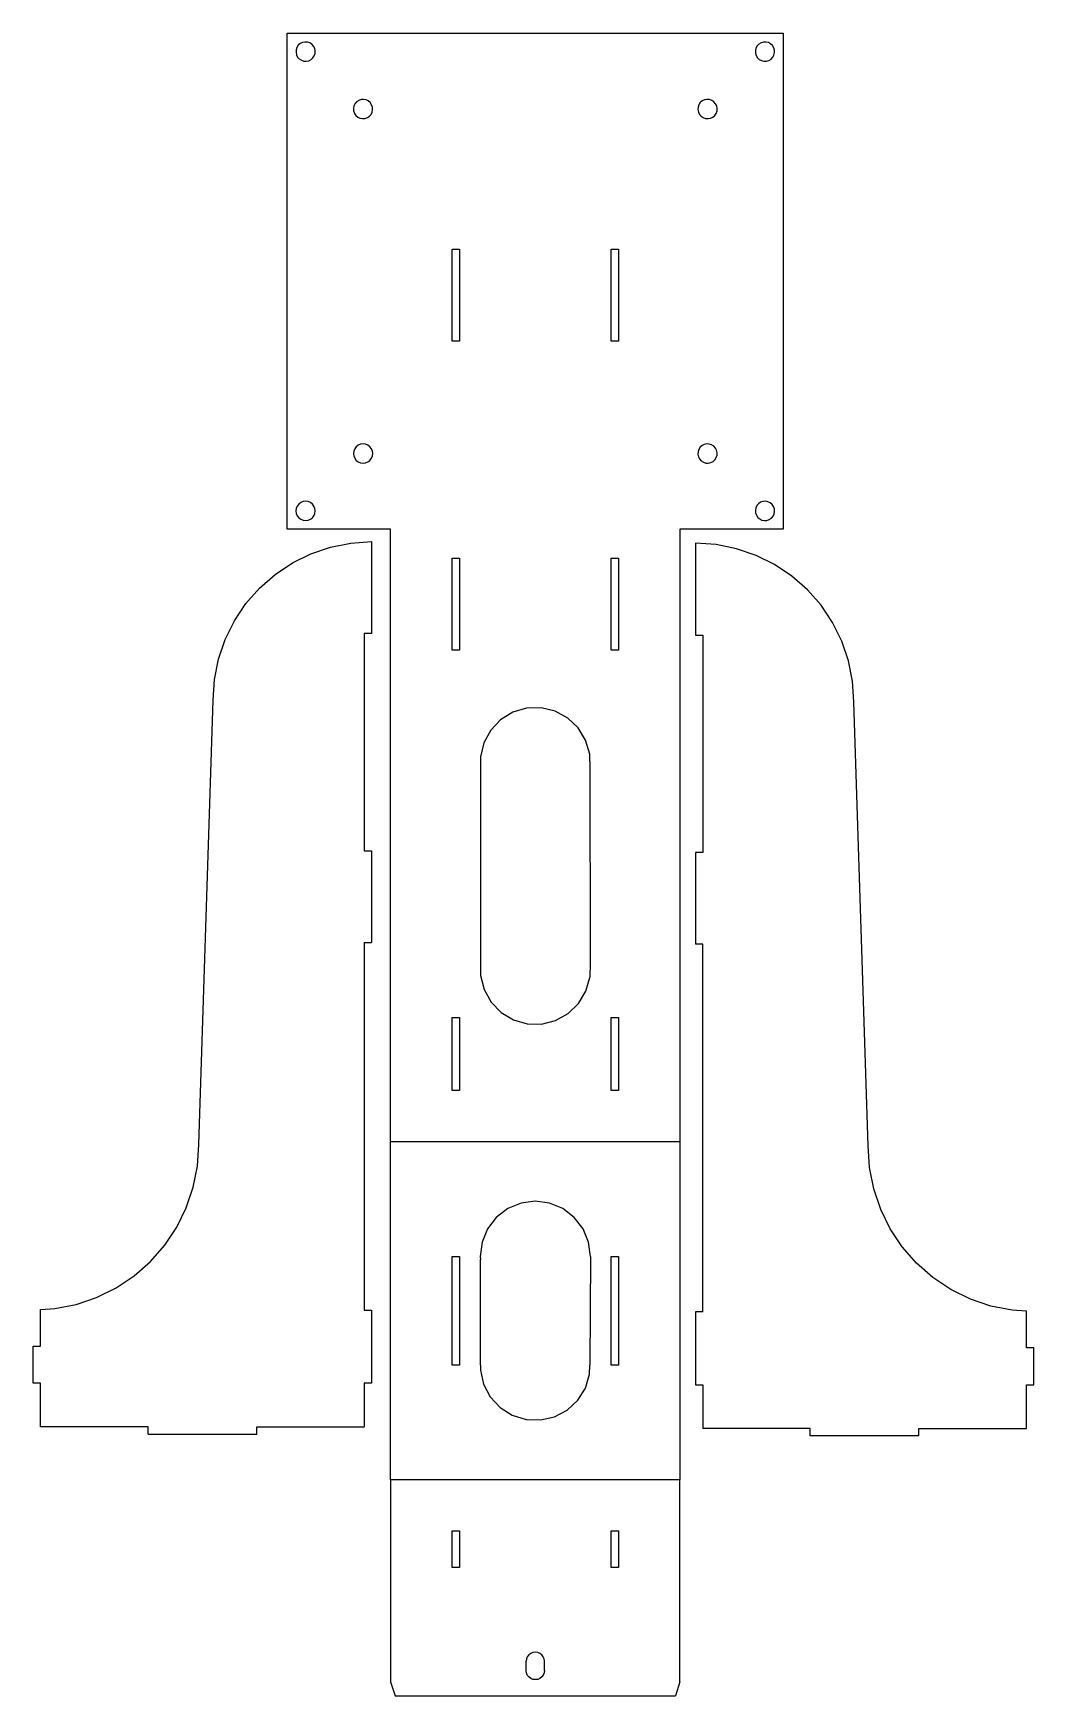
# Model space of a CAD drawing. Extents: x 3 to 247, y -202 to 203.
import ezdxf

# ---------------------------------------------------------------- set-up
doc = ezdxf.new("R2010")
doc.units = 0
doc.layers.get('0').update_dxf_attribs({"linetype": 'CONTINUOUS'})

msp = doc.modelspace()

# ---------------------------------------------------------------- linework, layer by layer
for p, q in [((64.86, 202.89), (185.58, 202.89)), ((64.86, 82.17), (64.86, 202.89)), ((185.58, 202.89), (185.58, 82.17)), ((67.02, 198.87), (66.99, 198.26)), ((67.22, 199.45), (67.02, 198.87)), ((67.55, 199.96), (67.22, 199.45)), ((68.01, 200.37), (67.55, 199.96)), ((68.56, 200.64), (68.01, 200.37)), ((69.16, 200.76), (68.56, 200.64)), ((69.77, 200.73), (69.16, 200.76)), ((70.35, 200.53), (69.77, 200.73)), ((70.86, 200.2), (70.35, 200.53)), ((71.27, 199.74), (70.86, 200.2)), ((71.55, 199.19), (71.27, 199.74)), ((71.67, 198.59), (71.55, 199.19)), ((71.63, 197.98), (71.67, 198.59)), ((178.92, 199.26), (178.78, 198.67)), ((178.78, 198.67), (178.79, 198.06)), ((179.21, 199.8), (178.92, 199.26)), ((179.63, 200.25), (179.21, 199.8)), ((180.16, 200.57), (179.63, 200.25)), ((180.74, 200.74), (180.16, 200.57)), ((181.36, 200.76), (180.74, 200.74)), ((181.95, 200.62), (181.36, 200.76)), ((182.49, 200.32), (181.95, 200.62)), ((182.94, 199.9), (182.49, 200.32)), ((183.26, 199.38), (182.94, 199.9)), ((183.43, 198.79), (183.26, 199.38)), ((183.45, 198.18), (183.43, 198.79)), ((66.99, 198.26), (67.11, 197.66)), ((67.11, 197.66), (67.38, 197.11)), ((67.38, 197.11), (67.79, 196.65)), ((67.79, 196.65), (68.3, 196.31)), ((68.3, 196.31), (68.88, 196.12)), ((68.88, 196.12), (69.5, 196.08)), ((69.5, 196.08), (70.1, 196.21)), ((70.1, 196.21), (70.64, 196.48)), ((70.64, 196.48), (71.1, 196.89)), ((71.1, 196.89), (71.44, 197.4)), ((71.44, 197.4), (71.63, 197.98)), ((178.79, 198.06), (178.97, 197.47)), ((178.97, 197.47), (179.29, 196.95)), ((179.29, 196.95), (179.73, 196.52)), ((179.73, 196.52), (180.27, 196.23)), ((180.27, 196.23), (180.87, 196.09)), ((180.87, 196.09), (181.48, 196.1)), ((181.48, 196.1), (182.07, 196.28)), ((182.07, 196.28), (182.59, 196.6)), ((182.59, 196.6), (183.01, 197.04)), ((183.01, 197.04), (183.3, 197.58)), ((183.3, 197.58), (183.45, 198.18)), ((81.74, 186.2), (81.34, 185.74)), ((82.25, 186.55), (81.74, 186.2)), ((82.83, 186.75), (82.25, 186.55)), ((83.44, 186.79), (82.83, 186.75)), ((84.04, 186.68), (83.44, 186.79)), ((84.59, 186.41), (84.04, 186.68)), ((85.06, 186.01), (84.59, 186.41)), ((165.84, 186.41), (165.38, 186.01)), ((166.39, 186.68), (165.84, 186.41)), ((167, 186.79), (166.39, 186.68)), ((167.61, 186.75), (167, 186.79)), ((168.19, 186.55), (167.61, 186.75)), ((168.69, 186.21), (168.19, 186.55)), ((169.1, 185.75), (168.69, 186.21)), ((81.07, 185.19), (80.96, 184.59)), ((80.96, 184.59), (81, 183.98)), ((81, 183.98), (81.2, 183.4)), ((81.34, 185.74), (81.07, 185.19)), ((81.2, 183.4), (81.55, 182.89)), ((81.55, 182.89), (82.01, 182.49)), ((82.01, 182.49), (82.56, 182.22)), ((82.56, 182.22), (83.16, 182.11)), ((83.16, 182.11), (83.77, 182.15)), ((83.77, 182.15), (84.35, 182.35)), ((84.35, 182.35), (84.86, 182.7)), ((84.86, 182.7), (85.26, 183.16)), ((85.4, 185.5), (85.06, 186.01)), ((85.26, 183.16), (85.53, 183.71)), ((85.6, 184.92), (85.4, 185.5)), ((85.53, 183.71), (85.64, 184.31)), ((85.64, 184.31), (85.6, 184.92)), ((164.84, 184.92), (164.8, 184.31)), ((164.8, 184.31), (164.91, 183.71)), ((165.04, 185.5), (164.84, 184.92)), ((164.91, 183.71), (165.18, 183.16)), ((165.38, 186.01), (165.04, 185.5)), ((165.18, 183.16), (165.58, 182.69)), ((165.58, 182.69), (166.09, 182.35)), ((166.09, 182.35), (166.67, 182.15)), ((166.67, 182.15), (167.28, 182.11)), ((167.28, 182.11), (167.88, 182.22)), ((167.88, 182.22), (168.43, 182.49)), ((168.43, 182.49), (168.9, 182.89)), ((168.9, 182.89), (169.24, 183.4)), ((169.37, 185.19), (169.1, 185.75)), ((169.24, 183.4), (169.44, 183.98)), ((169.48, 184.59), (169.37, 185.19)), ((169.44, 183.98), (169.48, 184.59)), ((104.99, 150.35), (106.78, 150.35)), ((104.99, 127.99), (104.99, 150.35)), ((106.78, 150.35), (106.78, 127.99)), ((143.66, 127.99), (143.66, 150.35)), ((143.66, 150.35), (145.45, 150.35)), ((145.45, 150.35), (145.45, 127.99)), ((106.78, 127.99), (104.99, 127.99)), ((145.45, 127.99), (143.66, 127.99)), ((81.03, 101.22), (80.95, 100.61)), ((81.27, 101.79), (81.03, 101.22)), ((81.64, 102.27), (81.27, 101.79)), ((82.13, 102.65), (81.64, 102.27)), ((82.69, 102.88), (82.13, 102.65)), ((83.3, 102.96), (82.69, 102.88)), ((83.91, 102.88), (83.3, 102.96)), ((84.47, 102.65), (83.91, 102.88)), ((84.96, 102.27), (84.47, 102.65)), ((85.33, 101.79), (84.96, 102.27)), ((85.57, 101.22), (85.33, 101.79)), ((85.65, 100.61), (85.57, 101.22)), ((165.02, 101.62), (164.83, 101.03)), ((165.35, 102.13), (165.02, 101.62)), ((165.8, 102.54), (165.35, 102.13)), ((166.35, 102.82), (165.8, 102.54)), ((166.95, 102.95), (166.35, 102.82)), ((167.56, 102.92), (166.95, 102.95)), ((168.14, 102.73), (167.56, 102.92)), ((168.66, 102.4), (168.14, 102.73)), ((169.07, 101.95), (168.66, 102.4)), ((169.35, 101.4), (169.07, 101.95)), ((169.48, 100.8), (169.35, 101.4)), ((80.95, 100.61), (81.03, 100.01)), ((81.03, 100.01), (81.27, 99.44)), ((81.27, 99.44), (81.64, 98.95)), ((81.64, 98.95), (82.13, 98.58)), ((82.13, 98.58), (82.69, 98.35)), ((82.69, 98.35), (83.3, 98.27)), ((83.3, 98.27), (83.91, 98.35)), ((83.91, 98.35), (84.47, 98.58)), ((84.47, 98.58), (84.96, 98.95)), ((84.96, 98.95), (85.33, 99.44)), ((85.33, 99.44), (85.57, 100.01)), ((85.57, 100.01), (85.65, 100.61)), ((164.83, 101.03), (164.8, 100.42)), ((164.8, 100.42), (164.93, 99.82)), ((164.93, 99.82), (165.21, 99.28)), ((165.21, 99.28), (165.62, 98.82)), ((165.62, 98.82), (166.13, 98.49)), ((166.13, 98.49), (166.72, 98.3)), ((166.72, 98.3), (167.33, 98.27)), ((167.33, 98.27), (167.93, 98.4)), ((167.93, 98.4), (168.47, 98.68)), ((168.47, 98.68), (168.93, 99.09)), ((168.93, 99.09), (169.26, 99.61)), ((169.26, 99.61), (169.45, 100.19)), ((169.45, 100.19), (169.48, 100.8)), ((67.06, 87.25), (66.98, 86.64)), ((66.98, 86.64), (67.06, 86.03)), ((67.3, 87.81), (67.06, 87.25)), ((67.06, 86.03), (67.3, 85.47)), ((67.67, 88.3), (67.3, 87.81)), ((67.3, 85.47), (67.67, 84.98)), ((68.15, 88.67), (67.67, 88.3)), ((67.67, 84.98), (68.15, 84.61)), ((68.72, 88.91), (68.15, 88.67)), ((69.33, 88.99), (68.72, 88.91)), ((69.94, 88.91), (69.33, 88.99)), ((70.5, 88.67), (69.94, 88.91)), ((70.99, 88.3), (70.5, 88.67)), ((70.5, 84.61), (70.99, 84.98)), ((71.36, 87.81), (70.99, 88.3)), ((70.99, 84.98), (71.36, 85.47)), ((71.6, 87.25), (71.36, 87.81)), ((71.36, 85.47), (71.6, 86.03)), ((71.68, 86.64), (71.6, 87.25)), ((71.6, 86.03), (71.68, 86.64)), ((178.88, 87.37), (178.77, 86.77)), ((178.77, 86.77), (178.81, 86.16)), ((178.81, 86.16), (179.02, 85.58)), ((179.15, 87.93), (178.88, 87.37)), ((179.02, 85.58), (179.36, 85.08)), ((179.55, 88.39), (179.15, 87.93)), ((179.36, 85.08), (179.83, 84.68)), ((180.05, 88.74), (179.55, 88.39)), ((180.63, 88.94), (180.05, 88.74)), ((181.24, 88.98), (180.63, 88.94)), ((181.85, 88.87), (181.24, 88.98)), ((182.4, 88.6), (181.85, 88.87)), ((182.86, 88.2), (182.4, 88.6)), ((182.68, 84.89), (183.08, 85.35)), ((183.21, 87.7), (182.86, 88.2)), ((183.08, 85.35), (183.34, 85.91)), ((183.41, 87.12), (183.21, 87.7)), ((183.34, 85.91), (183.46, 86.51)), ((183.46, 86.51), (183.41, 87.12)), ((90.01, 82.17), (64.86, 82.17)), ((68.15, 84.61), (68.72, 84.37)), ((68.72, 84.37), (69.33, 84.29)), ((69.33, 84.29), (69.94, 84.37)), ((69.94, 84.37), (70.5, 84.61)), ((90.01, -66.84), (90.01, 82.17)), ((160.43, 82.17), (160.43, -66.84)), ((185.58, 82.17), (160.43, 82.17)), ((179.83, 84.68), (180.38, 84.41)), ((180.38, 84.41), (180.98, 84.3)), ((180.98, 84.3), (181.59, 84.34)), ((181.59, 84.34), (182.17, 84.54)), ((182.17, 84.54), (182.68, 84.89)), ((70.63, 76.23), (75.41, 77.85)), ((75.41, 77.85), (80.35, 78.83)), ((80.35, 78.83), (85.39, 79.16)), ((85.39, 79.16), (85.39, 56.8)), ((164.18, 78.76), (164.18, 56.4)), ((169.21, 78.43), (164.18, 78.76)), ((174.16, 77.45), (169.21, 78.43)), ((178.94, 75.83), (174.16, 77.45)), ((61.91, 71.19), (66.1, 73.99)), ((66.1, 73.99), (70.63, 76.23)), ((104.99, 52.77), (104.99, 75.13)), ((104.99, 75.13), (106.78, 75.13)), ((106.78, 75.13), (106.78, 52.77)), ((143.66, 75.13), (145.45, 75.13)), ((143.66, 52.77), (143.66, 75.13)), ((145.45, 75.13), (145.45, 52.77)), ((183.46, 73.59), (178.94, 75.83)), ((187.66, 70.79), (183.46, 73.59)), ((58.12, 67.86), (61.91, 71.19)), ((191.45, 67.46), (187.66, 70.79)), ((54.79, 64.07), (58.12, 67.86)), ((194.78, 63.67), (191.45, 67.46)), ((51.99, 59.88), (54.79, 64.07)), ((197.58, 59.48), (194.78, 63.67)), ((49.76, 55.35), (51.99, 59.88)), ((83.6, 56.8), (83.6, 3.94)), ((85.39, 56.8), (83.6, 56.8)), ((199.81, 54.95), (197.58, 59.48)), ((48.13, 50.57), (49.76, 55.35)), ((106.78, 52.77), (104.99, 52.77)), ((145.45, 52.77), (143.66, 52.77)), ((164.18, 56.4), (165.97, 56.4)), ((165.97, 56.4), (165.97, 3.54)), ((201.43, 50.17), (199.81, 54.95)), ((47.15, 45.63), (48.13, 50.57)), ((202.42, 45.23), (201.43, 50.17)), ((46.82, 40.59), (47.15, 45.63)), ((202.75, 40.19), (202.42, 45.23)), ((43.37, -67.52), (46.82, 40.59)), ((119.76, 37.64), (116.78, 35.81)), ((123.12, 38.63), (119.76, 37.64)), ((126.62, 38.72), (123.12, 38.63)), ((130.03, 37.9), (126.62, 38.72)), ((133.11, 36.23), (130.03, 37.9)), ((206.2, -67.92), (202.75, 40.19)), ((114.37, 33.27), (112.7, 30.19)), ((116.78, 35.81), (114.37, 33.27)), ((135.65, 33.82), (133.11, 36.23)), ((137.47, 30.84), (135.65, 33.82)), ((112.7, 30.19), (111.88, 26.79)), ((138.47, 27.48), (137.47, 30.84)), ((111.88, 26.79), (111.9, 26.05)), ((111.9, 26.05), (111.89, -26.46)), ((138.52, 25.62), (138.47, 27.48)), ((138.52, 25.62), (138.55, -23.38)), ((83.6, 3.94), (85.39, 3.94)), ((85.39, 3.94), (85.39, -18.42)), ((164.18, 3.54), (164.18, -18.82)), ((165.97, 3.54), (164.18, 3.54)), ((83.6, -18.42), (85.39, -18.42)), ((83.6, -18.42), (83.6, -107.85)), ((165.97, -18.82), (164.18, -18.82)), ((165.97, -108.25), (165.97, -18.82)), ((138.55, -23.38), (138.49, -26.88)), ((111.89, -26.46), (112.75, -29.86)), ((137.53, -30.25), (138.49, -26.88)), ((112.75, -29.86), (114.45, -32.92)), ((135.73, -33.25), (137.53, -30.25)), ((114.45, -32.92), (116.89, -35.43)), ((116.89, -35.43), (119.89, -37.23)), ((130.16, -37.39), (133.22, -35.69)), ((133.22, -35.69), (135.73, -33.25)), ((104.99, -54.43), (104.99, -36.66)), ((104.99, -36.66), (106.78, -36.66)), ((106.78, -36.66), (106.78, -54.43)), ((119.89, -37.23), (123.26, -38.19)), ((123.26, -38.19), (126.76, -38.25)), ((126.76, -38.25), (130.16, -37.39)), ((143.66, -54.43), (143.66, -36.66)), ((143.66, -36.66), (145.45, -36.66)), ((145.45, -36.66), (145.45, -54.43)), ((106.78, -54.43), (104.99, -54.43)), ((145.45, -54.43), (143.66, -54.43)), ((43.03, -72.79), (43.37, -67.52)), ((90.01, -149.18), (90.01, -66.84)), ((90.01, -66.84), (160.43, -66.84)), ((160.43, -66.84), (160.43, -149.18)), ((206.54, -73.19), (206.2, -67.92)), ((42, -77.96), (43.03, -72.79)), ((207.57, -78.36), (206.54, -73.19)), ((40.3, -82.96), (42, -77.96)), ((209.27, -83.35), (207.57, -78.36)), ((37.97, -87.69), (40.3, -82.96)), ((118.51, -83.17), (115.73, -85.3)), ((121.75, -81.83), (118.51, -83.17)), ((125.22, -81.37), (121.75, -81.83)), ((128.69, -81.83), (125.22, -81.37)), ((131.93, -83.17), (128.69, -81.83)), ((134.7, -85.3), (131.93, -83.17)), ((211.6, -88.09), (209.27, -83.35)), ((35.04, -92.07), (37.97, -87.69)), ((113.6, -88.08), (112.26, -91.31)), ((115.73, -85.3), (113.6, -88.08)), ((136.84, -88.08), (134.7, -85.3)), ((138.18, -91.31), (136.84, -88.08)), ((214.53, -92.47), (211.6, -88.09)), ((31.56, -96.04), (35.04, -92.07)), ((112.26, -91.31), (111.81, -94.79)), ((138.63, -94.79), (138.18, -91.31)), ((218.01, -96.44), (214.53, -92.47)), ((27.6, -99.51), (31.56, -96.04)), ((104.99, -121.23), (104.99, -94.79)), ((104.99, -94.79), (106.78, -94.79)), ((106.78, -94.79), (106.78, -121.23)), ((111.81, -94.79), (111.91, -95.58)), ((111.91, -121.23), (111.91, -95.58)), ((138.63, -94.79), (138.53, -121.23)), ((143.66, -121.23), (143.66, -94.79)), ((143.66, -94.79), (145.45, -94.79)), ((145.45, -94.79), (145.45, -121.23)), ((221.97, -99.91), (218.01, -96.44)), ((23.21, -102.44), (27.6, -99.51)), ((226.36, -102.84), (221.97, -99.91)), ((13.49, -106.47), (18.48, -104.78)), ((18.48, -104.78), (23.21, -102.44)), ((231.09, -105.18), (226.36, -102.84)), ((236.08, -106.87), (231.09, -105.18)), ((4.84, -107.73), (8.31, -107.5)), ((4.84, -116.67), (4.84, -107.73)), ((8.31, -107.5), (13.49, -106.47)), ((83.6, -107.85), (85.39, -107.85)), ((85.39, -107.85), (85.39, -125.62)), ((164.18, -108.25), (164.18, -126.01)), ((165.97, -108.25), (164.18, -108.25)), ((241.26, -107.9), (236.08, -106.87)), ((244.73, -108.13), (241.26, -107.9)), ((244.73, -117.07), (244.73, -108.13)), ((3.05, -116.67), (4.84, -116.67)), ((3.05, -125.62), (3.05, -116.67)), ((246.52, -117.07), (244.73, -117.07)), ((246.52, -126.01), (246.52, -117.07)), ((106.78, -121.23), (104.99, -121.23)), ((111.91, -121.23), (111.86, -122.48)), ((138.44, -123.48), (138.53, -121.23)), ((145.45, -121.23), (143.66, -121.23)), ((111.86, -122.48), (112.64, -125.9)), ((137.41, -126.83), (138.44, -123.48)), ((4.84, -125.62), (3.05, -125.62)), ((4.84, -136.24), (4.84, -125.62)), ((83.6, -125.62), (83.6, -136.24)), ((85.39, -125.62), (83.6, -125.62)), ((112.64, -125.9), (114.28, -128.99)), ((114.28, -128.99), (116.66, -131.56)), ((135.55, -129.79), (137.41, -126.83)), ((164.18, -126.01), (165.97, -126.01)), ((165.97, -126.01), (165.97, -136.64)), ((244.73, -126.01), (246.52, -126.01)), ((244.73, -136.64), (244.73, -126.01)), ((116.66, -131.56), (119.62, -133.42)), ((119.62, -133.42), (122.97, -134.46)), ((129.88, -133.81), (132.98, -132.18)), ((132.98, -132.18), (135.55, -129.79)), ((31, -136.24), (4.84, -136.24)), ((31, -138.03), (31, -136.24)), ((57.44, -138.03), (57.44, -136.24)), ((57.44, -136.24), (83.6, -136.24)), ((122.97, -134.46), (126.47, -134.59)), ((126.47, -134.59), (129.88, -133.81)), ((192.13, -136.64), (165.97, -136.64)), ((192.13, -138.43), (192.13, -136.64)), ((218.57, -136.64), (244.73, -136.64)), ((218.57, -138.43), (218.57, -136.64)), ((31, -138.03), (57.44, -138.03)), ((218.57, -138.43), (192.13, -138.43)), ((160.43, -149.18), (90.01, -149.18)), ((90.01, -149.18), (90.01, -198.36)), ((160.43, -198.36), (160.43, -149.18)), ((104.99, -161.59), (106.78, -161.59)), ((104.99, -170.54), (104.99, -161.59)), ((106.78, -161.59), (106.78, -170.54)), ((143.66, -170.54), (143.66, -161.59)), ((143.66, -161.59), (145.45, -161.59)), ((145.45, -161.59), (145.45, -170.54)), ((106.78, -170.54), (104.99, -170.54)), ((145.45, -170.54), (143.66, -170.54)), ((123.06, -192.75), (122.98, -193.33)), ((122.98, -195.57), (122.98, -193.33)), ((123.28, -192.22), (123.06, -192.75)), ((123.64, -191.75), (123.28, -192.22)), ((124.1, -191.4), (123.64, -191.75)), ((124.64, -191.17), (124.1, -191.4)), ((125.22, -191.1), (124.64, -191.17)), ((125.8, -191.17), (125.22, -191.1)), ((126.34, -191.4), (125.8, -191.17)), ((126.8, -191.75), (126.34, -191.4)), ((127.16, -192.22), (126.8, -191.75)), ((127.38, -192.75), (127.16, -192.22)), ((127.46, -193.33), (127.38, -192.75)), ((127.46, -195.57), (127.46, -193.33)), ((123.06, -196.15), (122.98, -195.57)), ((123.28, -196.69), (123.06, -196.15)), ((123.64, -197.15), (123.28, -196.69)), ((124.1, -197.51), (123.64, -197.15)), ((124.64, -197.73), (124.1, -197.51)), ((125.22, -197.8), (124.64, -197.73)), ((125.8, -197.73), (125.22, -197.8)), ((126.34, -197.51), (125.8, -197.73)), ((126.8, -197.15), (126.34, -197.51)), ((127.16, -196.69), (126.8, -197.15)), ((127.38, -196.15), (127.16, -196.69)), ((127.46, -195.57), (127.38, -196.15)), ((90.01, -198.36), (91.13, -201.72)), ((91.13, -201.72), (159.31, -201.72)), ((160.43, -198.36), (159.31, -201.72))]:
    msp.add_line(p, q)

doc.saveas('drawing.dxf')
